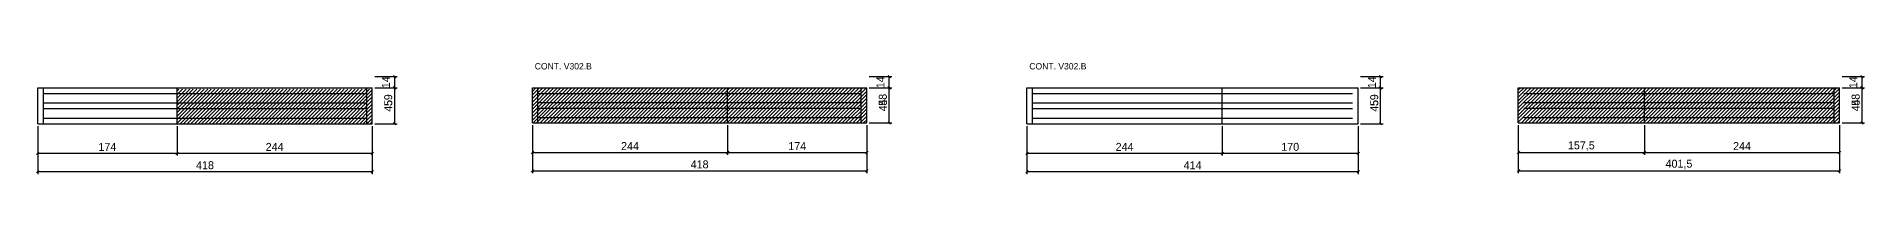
# Model space of a CAD drawing. Extents: x -2 to 4734, y -258 to -119.
# Drawn here: x 2450 to 4734, y -258 to -119 of the extents above; entities that cross this region are included whole.
import ezdxf

# ---------------------------------------------------------------- set-up
doc = ezdxf.new("R2010")
doc.units = 0
for name, color, linetype in [('COTA', 241, 'Continuous'), ('NOMENCLATURA', 7, 'Continuous'), ('Painéis', 200, 'Continuous'), ('Reaproveitamento', 251, 'Continuous'), ('SARR_2.2x7', 40, 'Continuous')]:
    doc.layers.add(name, color=color, linetype=linetype)
doc.dimstyles.new('PAINEL', dxfattribs={"dimtxt": 10, "dimasz": 3, "dimexe": 3, "dimexo": 3, "dimgap": 3, "dimtad": 1, "dimblk": 'OBLIQUE', "dimblk1": 'OBLIQUE', "dimcen": 2.5, "dimclrd": 4, "dimclre": 4, "dimclrt": 240, "dimazin": 3, "dimtfac": 1, "dimtmove": 0, "dimatfit": 3})

# ---------------------------------------------------------------- blocks, each defined once
blk = doc.blocks.new('_OBLIQUE')
at = {"color": 0, "linetype": 'BYBLOCK'}
blk.add_line((-0.5, -0.5), (0.5, 0.5), dxfattribs=at)

msp = doc.modelspace()

# ---------------------------------------------------------------- hatches: boundary and pattern name
at = {"layer": 'Reaproveitamento'}
h = msp.add_hatch(dxfattribs=at)
h.set_pattern_fill('ANSI31')
h.paths.add_polyline_path([(2625.5, -195), (2869.5, -195), (2869.5, -151.5), (2625.5, -151.5)])
h = msp.add_hatch(dxfattribs=at)
h.set_pattern_fill('ANSI31')
h.paths.add_polyline_path([(3069.5, -194), (3313.5, -194), (3313.5, -150.5), (3069.5, -150.5)])
h = msp.add_hatch(dxfattribs=at)
h.set_pattern_fill('ANSI31')
h.paths.add_polyline_path([(3313.5, -194), (3487.5, -194), (3487.5, -150.5), (3313.5, -150.5)])
h = msp.add_hatch(dxfattribs=at)
h.set_pattern_fill('ANSI31')
h.paths.add_polyline_path([(4301.5, -193.8), (4459, -193.8), (4459, -150), (4301.5, -150)])
h = msp.add_hatch(dxfattribs=at)
h.set_pattern_fill('ANSI31')
h.paths.add_polyline_path([(4459, -193.8), (4703, -193.8), (4703, -150), (4459, -150)])
h = msp.add_hatch(dxfattribs=at)
h.set_pattern_fill('ANSI31')
h.paths.add_polyline_path([(4459, -193.8), (4703, -193.8), (4703, -150), (4459, -150)])

# ---------------------------------------------------------------- linework, layer by layer
at = {"layer": 'Painéis'}
for p, q in [((2451.5, -150), (2625.5, -150)), ((2451.5, -195), (2451.5, -150)), ((2625.5, -195), (2625.5, -150)), ((2625.5, -150), (2869.5, -150)), ((2869.5, -195), (2869.5, -150)), ((3069.5, -150), (3313.5, -150)), ((3069.5, -194), (3069.5, -150)), ((3313.5, -194), (3313.5, -150)), ((3313.5, -150), (3487.5, -150)), ((3487.5, -194), (3487.5, -150)), ((3687.5, -150), (3931.5, -150)), ((3687.5, -195), (3687.5, -150)), ((3931.5, -195), (3931.5, -150)), ((3931.5, -150), (4101.5, -150)), ((4101.5, -195), (4101.5, -150)), ((4301.5, -150), (4459, -150)), ((4301.5, -194), (4301.5, -150)), ((4459, -194), (4459, -150)), ((4459, -150), (4703, -150)), ((4703, -194), (4703, -150)), ((2451.5, -195), (2625.5, -195)), ((2625.5, -195), (2869.5, -195)), ((3069.5, -194), (3313.5, -194)), ((3313.5, -194), (3487.5, -194)), ((3687.5, -195), (3931.5, -195)), ((3931.5, -195), (4101.5, -195)), ((4301.5, -194), (4459, -194)), ((4459, -194), (4703, -194))]:
    msp.add_line(p, q, dxfattribs=at)
at = {"layer": 'SARR_2.2x7'}
for p, q in [((2458.5, -195), (2458.5, -150)), ((2862.5, -195), (2862.5, -150)), ((3076.5, -194), (3076.5, -150)), ((3480.5, -194), (3480.5, -150)), ((3694.5, -195), (3694.5, -150)), ((4696, -194), (4696, -150))]:
    msp.add_line(p, q, dxfattribs=at)
for points in [[(2458.5, -157), (2625.5, -157)], [(2458.5, -157), (2625.5, -157)], [(2625.5, -157), (2862.5, -157)], [(2625.5, -157), (2862.5, -157)], [(3076.5, -157), (3313.5, -157)], [(3076.5, -157), (3313.5, -157)], [(3313.5, -157), (3480.5, -157)], [(3313.5, -157), (3480.5, -157)], [(3694.5, -157), (3931.5, -157)], [(3694.5, -157), (3931.5, -157)], [(3931.5, -157), (4094.5, -157)], [(3931.5, -157), (4094.5, -157)], [(4308.5, -157), (4459, -157)], [(4308.5, -157), (4459, -157)], [(4459, -157), (4696, -157)], [(4459, -157), (4696, -157)], [(2458.5, -169), (2625.5, -169)], [(2458.5, -169), (2625.5, -169)], [(2458.5, -176), (2625.5, -176)], [(2458.5, -176), (2625.5, -176)], [(2625.5, -169), (2862.5, -169)], [(2625.5, -169), (2862.5, -169)], [(2625.5, -176), (2862.5, -176)], [(2625.5, -176), (2862.5, -176)], [(3076.5, -168.5), (3313.5, -168.5)], [(3076.5, -168.5), (3313.5, -168.5)], [(3076.5, -175.5), (3313.5, -175.5)], [(3076.5, -175.5), (3313.5, -175.5)], [(3313.5, -168.5), (3480.5, -168.5)], [(3313.5, -168.5), (3480.5, -168.5)], [(3313.5, -175.5), (3480.5, -175.5)], [(3313.5, -175.5), (3480.5, -175.5)], [(3694.5, -169), (3931.5, -169)], [(3694.5, -169), (3931.5, -169)], [(3694.5, -176), (3931.5, -176)], [(3694.5, -176), (3931.5, -176)], [(3931.5, -169), (4094.5, -169)], [(3931.5, -169), (4094.5, -169)], [(3931.5, -176), (4094.5, -176)], [(3931.5, -176), (4094.5, -176)], [(4308.5, -168.5), (4459, -168.5)], [(4308.5, -168.5), (4459, -168.5)], [(4308.5, -175.5), (4459, -175.5)], [(4308.5, -175.5), (4459, -175.5)], [(4459, -168.5), (4696, -168.5)], [(4459, -168.5), (4696, -168.5)], [(4459, -175.5), (4696, -175.5)], [(4459, -175.5), (4696, -175.5)], [(2458.5, -188), (2625.5, -188)], [(2458.5, -188), (2625.5, -188)], [(2625.5, -188), (2862.5, -188)], [(2625.5, -188), (2862.5, -188)], [(3076.5, -187), (3313.5, -187)], [(3076.5, -187), (3313.5, -187)], [(3313.5, -187), (3480.5, -187)], [(3313.5, -187), (3480.5, -187)], [(3694.5, -188), (3931.5, -188)], [(3694.5, -188), (3931.5, -188)], [(3931.5, -188), (4094.5, -188)], [(3931.5, -188), (4094.5, -188)], [(4308.5, -187), (4459, -187)], [(4308.5, -187), (4459, -187)], [(4459, -187), (4696, -187)], [(4459, -187), (4696, -187)]]:
    msp.add_lwpolyline(points, dxfattribs=at)

# ---------------------------------------------------------------- texts
at = {"layer": 'NOMENCLATURA'}
for p in [(3072.5, -127), (3690.5, -127)]:
    msp.add_text('CONT. V302.B', height=8, dxfattribs=at).set_placement(p)

# ---------------------------------------------------------------- dimensions: what is measured, and where the dimension line sits
at = {"layer": 'COTA'}
for base, p1, p2 in [((2897.5, -195), (2869.5, -195), (2869.5, -136)), ((2897.5, -150), (2869.5, -150), (2869.5, -136)), ((3515.5, -194), (3487.5, -194), (3487.5, -136)), ((3515.5, -150), (3487.5, -150), (3487.5, -136)), ((4129.5, -195), (4101.5, -195), (4101.5, -136)), ((4129.5, -150), (4101.5, -150), (4101.5, -136)), ((4731, -194), (4703, -194), (4703, -136)), ((4731, -150), (4703, -150), (4703, -136)), ((2897.5, -195), (2869.5, -195), (2869.5, -150)), ((3515.5, -194), (3487.5, -194), (3487.5, -150)), ((4129.5, -195), (4101.5, -195), (4101.5, -150)), ((4731, -194), (4703, -194), (4703, -150))]:
    msp.add_linear_dim(base=base, p1=p1, p2=p2, angle=90, dimstyle='PAINEL', dxfattribs=at).render()
for base, p1, p2 in [((2451.5, -232), (2451.5, -195), (2625.5, -195)), ((2451.5, -255), (2451.5, -195), (2869.5, -195)), ((2625.5, -232), (2625.5, -195), (2869.5, -195)), ((3069.5, -231), (3069.5, -194), (3313.5, -194)), ((3069.5, -254), (3069.5, -194), (3487.5, -194)), ((3313.5, -231), (3313.5, -194), (3487.5, -194)), ((3687.5, -232), (3687.5, -195), (3931.5, -195)), ((3687.5, -255), (3687.5, -195), (4101.5, -195)), ((3931.5, -232), (3931.5, -195), (4101.5, -195)), ((4301.5, -231), (4301.5, -194), (4459, -194)), ((4301.5, -254), (4301.5, -194), (4703, -194)), ((4459, -231), (4459, -194), (4703, -194))]:
    msp.add_linear_dim(base=base, p1=p1, p2=p2, dimstyle='PAINEL', dxfattribs=at).render()

doc.saveas('drawing.dxf')
